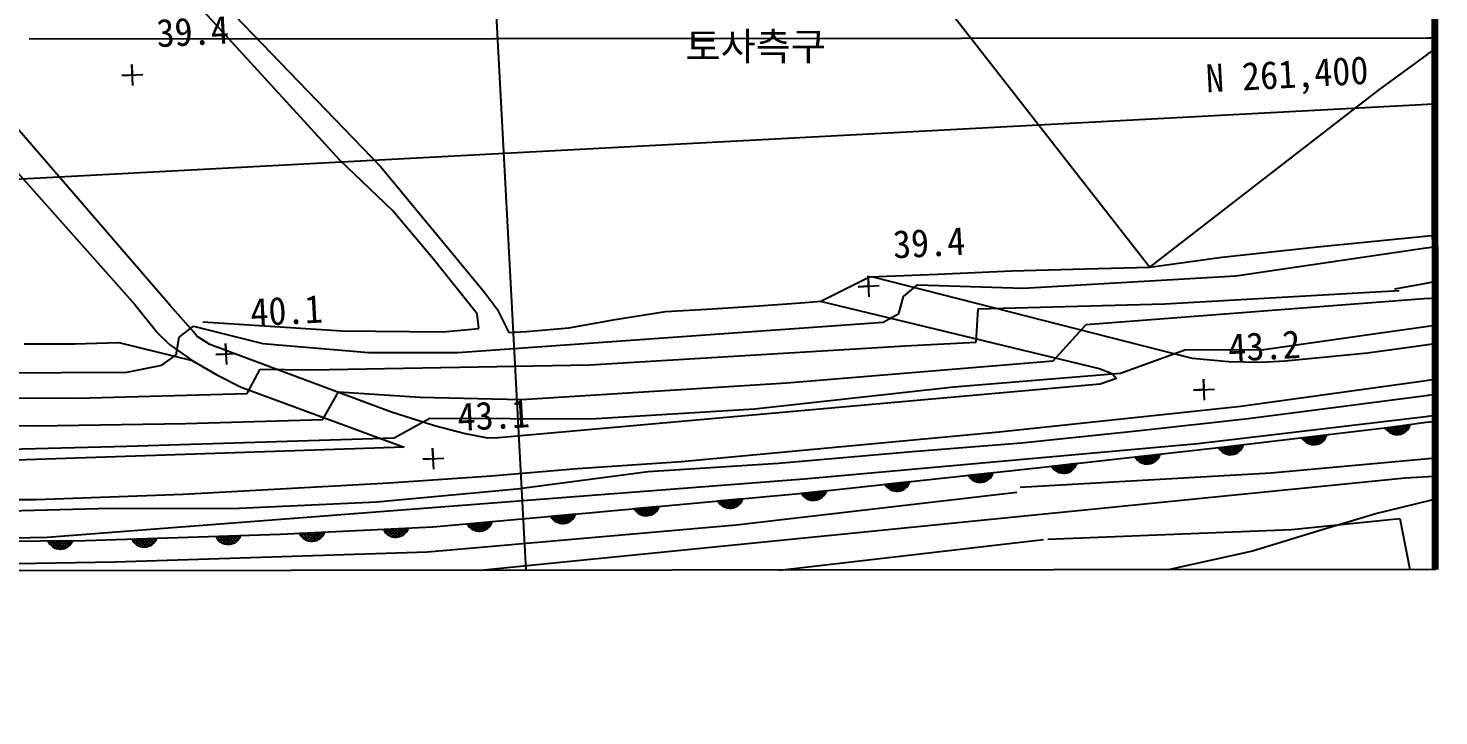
# Model space of a CAD drawing. Header units: millimetres. Extents: x 17638 to 18434, y 1103 to 1809.
# Drawn here: x 18077.2 to 18178, y 1404.9 to 1454.1 of the extents above; entities that cross this region are included whole.
import ezdxf
from ezdxf.enums import TextEntityAlignment as Align
from ezdxf.xclip import XClip

# ---------------------------------------------------------------- set-up
doc = ezdxf.new("R2010")
doc.units = ezdxf.units.MM
doc.header["$LTSCALE"] = 10
doc.header["$MEASUREMENT"] = 0
doc.header["$XCLIPFRAME"] = 2
doc.linetypes.add('A-CENTR01', pattern=[2, 1.25, -0.25, 0.25, -0.25])
doc.layers.add('TN-MACL', color=6, linetype='A-CENTR01')
doc.layers.add('TZ-BASE', color=253, linetype='Continuous')
doc.layers.add('TX-PAPR', color=2, linetype='Continuous', plot=False)
doc.styles.get("Standard").update_dxf_attribs({"font": 'GulimChe.ttf'})

# ---------------------------------------------------------------- blocks, each defined once
blk = doc.blocks.new('JD-SDJKSFJK3')
at = {"layer": 'TZ-BASE'}
for p, q in [((224.02, 132.79), (242.6, -217.07)), ((208.09, 38.49, 39.56), (279.66, -53.12, 39.56)), ((209.62, -55.88, 40.21), (174.66, -15.35, 40.21)), ((172.26, -16.68, 40.21), (207.09, -55.79, 40.21)), ((221.76, -45.49, 39.93), (196.55, -17.92, 39.93)), ((204.62, -25.13, 39.87), (224.68, -45.95, 39.87)), ((299.52, -36.73, 75.38), (300.05, -36.73, 75.38)), ((295.99, -40.5, 39.64), (299.52, -37.92, 39.64)), ((299.5, -37.94, 76.38), (300.03, -37.55, 76.38)), ((206.88, -38.65, 39.37), (206.92, -39.4, 39.37)), ((206.96, -40.14, 39.37), (206.88, -38.65, 39.37)), ((206.17, -39.44, 39.37), (207.67, -39.36, 39.37)), ((206.92, -39.4, 39.37), (206.17, -39.44, 39.37)), ((279.66, -53.12, 39.64), (295.99, -40.5, 39.64)), ((299.53, -41.5), (0.05, -57.4)), ((300.04, -41.47), (299.5, -41.5)), ((225.52, -49.08, 39.93), (221.76, -45.49, 39.93)), ((224.68, -45.95, 39.87), (232.08, -54.9, 39.87)), ((228.44, -52.53, 39.93), (225.52, -49.08, 39.93)), ((291.64, -51.68, 39.87), (299.55, -50.89, 39.87)), ((299.51, -50.89, 76.61), (299.82, -50.86, 76.61)), ((299.82, -50.86, 76.61), (300.04, -50.84, 76.61)), ((279.66, -53.12, 39.87), (284.81, -52.42, 39.87)), ((284.81, -52.42, 39.87), (291.64, -51.68, 39.87)), ((285.82, -53.74, 40.02), (299.55, -51.73, 40.02)), ((299.51, -51.74, 76.76), (300.05, -51.66, 76.76)), ((231.58, -56.47, 39.93), (228.44, -52.53, 39.93)), ((264.5, -53.64, 39.87), (269.79, -53.4, 39.87)), ((269.79, -53.4, 39.87), (275.04, -53.25, 39.87)), ((275.04, -53.25, 39.87), (279.66, -53.12, 39.87)), ((256.15, -55.56, 39.87), (259.63, -53.82, 39.87)), ((258.81, -54.53, 39.41), (260.31, -54.45, 39.41)), ((259.52, -53.74, 39.41), (259.56, -54.49, 39.41)), ((259.6, -55.24, 39.41), (259.52, -53.74, 39.41)), ((259.63, -53.82, 39.87), (264.5, -53.64, 39.87)), ((280.55, -59.1, 40.21), (259.88, -53.85, 40.21)), ((262.06, -55.22, 40.02), (263.05, -54.39, 40.02)), ((263.05, -54.39, 40.02), (270.62, -54.64, 40.02)), ((270.62, -54.64, 40.02), (285.82, -53.74, 40.02)), ((297.19, -54.68, 41.01), (299.56, -54.24, 41.01)), ((299.51, -54.25, 77.75), (300.05, -54.15, 77.75)), ((232.08, -54.9, 39.87), (233, -56.14, 39.87)), ((259.56, -54.49, 39.41), (258.81, -54.53, 39.41)), ((261.72, -56.45, 40.02), (262.06, -55.22, 40.02)), ((275.11, -57.24, 42), (299.56, -55.35, 42)), ((280.74, -55.74, 42.02), (297.49, -54.79, 42.02)), ((299.52, -55.36, 78.74), (300.05, -55.32, 78.74)), ((207.09, -55.79, 40.21), (208.66, -57.72, 40.21)), ((211.31, -57.77, 40.21), (209.62, -55.88, 40.21)), ((233, -56.14, 39.87), (233.85, -57.79, 39.87)), ((241.43, -56.86, 39.87), (245.03, -56.3, 39.87)), ((245.03, -56.3, 39.87), (248.39, -56.12, 39.87)), ((248.39, -56.12, 39.87), (251.7, -55.9, 39.87)), ((251.7, -55.9, 39.87), (254.72, -55.68, 39.87)), ((254.72, -55.68, 39.87), (256.15, -55.56, 39.87)), ((256.1, -55.56, 40.21), (276.04, -60.37, 40.21)), ((260.6, -57.07, 40.02), (261.72, -56.45, 40.02)), ((267.24, -58.48, 42.02), (267.39, -56.12, 42.02)), ((267.39, -56.12, 42.02), (280.74, -55.74, 42.02)), ((210.27, -58.13, 40.02), (211.3, -57.35, 40.02)), ((211.3, -57.35, 40.02), (216.25, -58.59, 40.02)), ((211.96, -57.03, 39.93), (221.9, -57.67, 39.93)), ((230.19, -59.24, 40.02), (260.6, -57.07, 40.02)), ((231.69, -57.52, 39.93), (231.58, -56.47, 39.93)), ((235.1, -57.72, 39.87), (238.12, -57.46, 39.87)), ((238.12, -57.46, 39.87), (241.43, -56.86, 39.87)), ((272.75, -59.83, 42), (275.11, -57.24, 42)), ((296.15, -57.82, 43), (299.57, -57.35, 43)), ((299.52, -57.35, 79.74), (300.05, -57.28, 79.74)), ((208.66, -57.76, 40.21), (209.57, -58.66, 40.21)), ((210.06, -59.4, 40.02), (210.27, -58.13, 40.02)), ((211.53, -58.06, 40.21), (211.31, -57.77, 40.21)), ((212.47, -58.66, 40.21), (211.53, -58.06, 40.21)), ((221.9, -57.67, 39.93), (229.14, -57.76, 39.93)), ((229.14, -57.76, 39.93), (231.69, -57.52, 39.93)), ((233.85, -57.79, 39.87), (235.1, -57.72, 39.87)), ((262.17, -58.75, 42.02), (267.24, -58.48, 42.02)), ((287.65, -59.03, 43), (296.15, -57.82, 43)), ((199.19, -58.62, 39.47), (202.8, -58.6, 39.47)), ((202.8, -58.6, 39.47), (205.95, -58.51, 39.47)), ((205.95, -58.51, 39.47), (211.2, -59.79, 39.47)), ((209.03, -60.14, 40.02), (210.06, -59.4, 40.02)), ((209.57, -58.66, 40.21), (211.2, -59.79, 40.21)), ((225.39, -63.46, 40.21), (212.47, -58.66, 40.21)), ((212.88, -59.38, 40.11), (214.38, -59.3, 40.11)), ((213.63, -59.34, 40.11), (212.88, -59.38, 40.11)), ((213.59, -58.59, 40.11), (213.63, -59.34, 40.11)), ((213.67, -60.09, 40.11), (213.59, -58.59, 40.11)), ((216.25, -58.59, 40.02), (223.84, -59.22, 40.02)), ((223.84, -59.22, 40.02), (230.19, -59.24, 40.02)), ((239.63, -60.11, 42.02), (262.17, -58.75, 42.02)), ((277.57, -60.7, 43), (282.23, -59.01, 43)), ((282.71, -59.67, 40.21), (280.55, -59.1, 40.21)), ((282.23, -59.01, 43), (287.65, -59.03, 43)), ((295.22, -59.27, 40.21), (289.35, -59.86, 40.21)), ((299.57, -58.67, 40.21), (295.22, -59.27, 40.21)), ((300.05, -58.6, 76.95), (299.52, -58.67, 76.95)), ((206.52, -60.64, 40.02), (209.03, -60.14, 40.02)), ((211.2, -59.79, 40.21), (212.96, -60.83, 40.21)), ((215.14, -62.16, 42.02), (216.05, -60.41, 42.02)), ((216.05, -60.41, 42.02), (219.67, -60.47, 42.02)), ((219.67, -60.47, 42.02), (239.63, -60.11, 42.02)), ((253.71, -61.39, 42), (272.75, -59.83, 42)), ((276.04, -60.37, 40.21), (276.98, -60.72, 40.21)), ((285.28, -59.89, 40.21), (282.71, -59.67, 40.21)), ((287.63, -59.95, 40.21), (285.28, -59.89, 40.21)), ((289.35, -59.86, 40.21), (287.63, -59.95, 40.21)), ((179.83, -60.77, 40.02), (206.52, -60.64, 40.02)), ((212.96, -60.83, 40.21), (214.7, -61.71, 40.21)), ((276.12, -61.5, 40.21), (233.1, -65.34, 40.21)), ((234.74, -62.6, 42), (253.71, -61.39, 42)), ((265.65, -61.68, 43), (277.57, -60.7, 43)), ((277.28, -61.09, 40.21), (276.12, -61.5, 40.21)), ((276.98, -60.72, 40.21), (277.28, -61.09, 40.21)), ((283.49, -61.13, 43.17), (283.53, -61.88, 43.17)), ((283.57, -62.63, 43.17), (283.49, -61.13, 43.17)), ((286.17, -63.06, 39.83), (299.58, -61.2, 39.83)), ((299.52, -61.21, 76.57), (300.05, -61.13, 76.57)), ((185.42, -62.38, 42.02), (203, -62.5, 42.02)), ((203, -62.5, 42.02), (215.14, -62.16, 42.02)), ((214.7, -61.71, 40.21), (226.35, -66, 40.21)), ((220.53, -64.02, 42), (221.65, -62.05, 42)), ((221.65, -62.05, 42), (227.5, -62.43, 42)), ((227.5, -62.43, 42), (234.74, -62.6, 42)), ((251.41, -63.26, 43), (265.65, -61.68, 43)), ((282.78, -61.92, 43.17), (284.28, -61.84, 43.17)), ((283.53, -61.88, 43.17), (282.78, -61.92, 43.17)), ((299.58, -62.31, 43), (293.9, -63.05, 43)), ((300.05, -62.24, 79.74), (299.52, -62.31, 79.74)), ((228.53, -64.46, 40.21), (225.39, -63.46, 40.21)), ((239.7, -63.97, 43), (251.41, -63.26, 43)), ((268.9, -64.9, 39.83), (286.17, -63.06, 39.83)), ((293.9, -63.05, 43), (286.7, -63.97, 43)), ((174.2, -64.04, 42), (200.03, -64.48, 42)), ((200.03, -64.48, 42), (210.74, -64.3, 42)), ((210.74, -64.3, 42), (220.53, -64.02, 42)), ((225.65, -65.34, 43), (228.18, -63.93, 43)), ((228.18, -63.93, 43), (239.7, -63.97, 43)), ((230.61, -65.03, 40.21), (228.53, -64.46, 40.21)), ((286.7, -63.97, 43), (278.95, -64.83, 43)), ((299.58, -63.8, 42), (283.09, -65.76, 42)), ((296.5, -64.61, 41.91), (298.28, -64.37, 41.91)), ((296.85, -64.56, 41.91), (299.58, -64.19, 41.91)), ((296.88, -64.98, 41.91), (297.23, -64.51, 41.91)), ((297.02, -65.04, 41.91), (297.44, -64.48, 41.91)), ((297.73, -65.01, 41.91), (297.1, -64.53, 41.91)), ((297.18, -65.08, 41.91), (297.66, -64.46, 41.91)), ((297.88, -64.93, 41.91), (297.31, -64.5, 41.91)), ((297.36, -65.09, 41.91), (297.87, -64.43, 41.91)), ((298, -64.84, 41.91), (297.52, -64.47, 41.91)), ((297.57, -65.07, 41.91), (298.08, -64.4, 41.91)), ((298.1, -64.72, 41.91), (297.73, -64.44, 41.91)), ((297.84, -64.96, 41.91), (298.28, -64.38, 41.91)), ((298.19, -64.6, 41.91), (297.94, -64.42, 41.91)), ((298.25, -64.46, 41.91), (298.15, -64.39, 41.91)), ((300.06, -63.74, 78.74), (299.52, -63.8, 78.74)), ((299.52, -64.2, 78.65), (300.06, -64.13, 78.65)), ((206.54, -65.93, 43), (225.65, -65.34, 43)), ((232.34, -65.36, 40.21), (230.61, -65.03, 40.21)), ((233.1, -65.34, 40.21), (232.34, -65.36, 40.21)), ((246.18, -67.03, 39.83), (268.9, -64.9, 39.83)), ((278.95, -64.83, 43), (270.48, -65.7, 43)), ((284.82, -66, 41.91), (296.85, -64.56, 41.91)), ((290.54, -65.32, 41.91), (292.32, -65.11, 41.91)), ((291.08, -65.76, 41.91), (290.56, -65.36, 41.91)), ((290.58, -65.39, 41.91), (290.65, -65.31, 41.91)), ((290.68, -65.51, 41.91), (290.86, -65.28, 41.91)), ((291.38, -65.81, 41.91), (290.72, -65.3, 41.91)), ((290.79, -65.61, 41.91), (291.07, -65.26, 41.91)), ((290.91, -65.69, 41.91), (291.28, -65.23, 41.91)), ((291.6, -65.79, 41.91), (290.94, -65.27, 41.91)), ((291.06, -65.76, 41.91), (291.49, -65.21, 41.91)), ((291.77, -65.74, 41.91), (291.15, -65.25, 41.91)), ((291.21, -65.8, 41.91), (291.7, -65.18, 41.91)), ((291.91, -65.66, 41.91), (291.36, -65.22, 41.91)), ((291.39, -65.81, 41.91), (291.91, -65.16, 41.91)), ((292.04, -65.57, 41.91), (291.57, -65.2, 41.91)), ((291.6, -65.79, 41.91), (292.12, -65.13, 41.91)), ((292.14, -65.46, 41.91), (291.78, -65.17, 41.91)), ((291.88, -65.68, 41.91), (292.32, -65.12, 41.91)), ((292.23, -65.33, 41.91), (291.99, -65.15, 41.91)), ((292.29, -65.2, 41.91), (292.2, -65.12, 41.91)), ((297.04, -65.05, 41.91), (296.52, -64.65, 41.91)), ((296.54, -64.68, 41.91), (296.6, -64.6, 41.91)), ((296.64, -64.8, 41.91), (296.81, -64.57, 41.91)), ((297.35, -65.09, 41.91), (296.68, -64.59, 41.91)), ((296.75, -64.9, 41.91), (297.02, -64.54, 41.91)), ((297.56, -65.07, 41.91), (296.89, -64.56, 41.91)), ((226.35, -66, 40.21), (184.81, -67.4, 40.21)), ((187.68, -66.39, 43), (206.54, -65.93, 43)), ((228.39, -66.07, 43.09), (228.43, -66.82, 43.09)), ((228.47, -67.57, 43.09), (228.39, -66.07, 43.09)), ((262.68, -66.34, 43), (253.12, -67.16, 43)), ((283.09, -65.76, 42), (254.96, -68.29, 42)), ((270.48, -65.7, 43), (262.68, -66.34, 43)), ((272.04, -67.42, 41.91), (284.82, -66, 41.91)), ((278.62, -66.69, 41.91), (280.41, -66.49, 41.91)), ((279.47, -67.19, 41.91), (279.99, -66.54, 41.91)), ((279.68, -67.17, 41.91), (280.2, -66.51, 41.91)), ((280.22, -66.84, 41.91), (279.86, -66.55, 41.91)), ((279.95, -67.07, 41.91), (280.4, -66.5, 41.91)), ((280.31, -66.72, 41.91), (280.07, -66.53, 41.91)), ((280.37, -66.58, 41.91), (280.28, -66.51, 41.91)), ((284.58, -66.03, 41.91), (286.37, -65.82, 41.91)), ((285.12, -66.48, 41.91), (284.6, -66.07, 41.91)), ((284.62, -66.1, 41.91), (284.69, -66.02, 41.91)), ((284.72, -66.22, 41.91), (284.9, -65.99, 41.91)), ((285.43, -66.53, 41.91), (284.77, -66.01, 41.91)), ((284.83, -66.32, 41.91), (285.11, -65.97, 41.91)), ((284.96, -66.41, 41.91), (285.32, -65.94, 41.91)), ((285.64, -66.5, 41.91), (284.98, -65.98, 41.91)), ((285.1, -66.47, 41.91), (285.53, -65.92, 41.91)), ((285.81, -66.45, 41.91), (285.19, -65.96, 41.91)), ((285.25, -66.51, 41.91), (285.74, -65.89, 41.91)), ((285.96, -66.37, 41.91), (285.4, -65.93, 41.91)), ((285.43, -66.53, 41.91), (285.95, -65.87, 41.91)), ((286.08, -66.28, 41.91), (285.61, -65.91, 41.91)), ((285.64, -66.5, 41.91), (286.16, -65.84, 41.91)), ((286.18, -66.17, 41.91), (285.82, -65.88, 41.91)), ((285.92, -66.4, 41.91), (286.36, -65.83, 41.91)), ((286.27, -66.05, 41.91), (286.03, -65.86, 41.91)), ((286.34, -65.91, 41.91), (286.24, -65.83, 41.91)), ((227.68, -66.86, 43.09), (229.18, -66.78, 43.09)), ((228.43, -66.82, 43.09), (227.68, -66.86, 43.09)), ((232.58, -68.05, 39.83), (238.75, -67.53, 39.83)), ((238.75, -67.53, 39.83), (246.18, -67.03, 39.83)), ((253.12, -67.16, 43), (243.8, -67.77, 43)), ((255.11, -69.25, 41.91), (272.04, -67.42, 41.91)), ((272.65, -67.35, 41.91), (274.44, -67.15, 41.91)), ((273.19, -67.8, 41.91), (272.68, -67.39, 41.91)), ((272.7, -67.42, 41.91), (272.76, -67.34, 41.91)), ((272.79, -67.54, 41.91), (272.97, -67.32, 41.91)), ((273.49, -67.85, 41.91), (272.84, -67.33, 41.91)), ((272.9, -67.64, 41.91), (273.18, -67.29, 41.91)), ((273.03, -67.73, 41.91), (273.39, -67.27, 41.91)), ((273.71, -67.83, 41.91), (273.05, -67.31, 41.91)), ((273.17, -67.79, 41.91), (273.6, -67.25, 41.91)), ((273.88, -67.78, 41.91), (273.26, -67.28, 41.91)), ((273.32, -67.84, 41.91), (273.82, -67.22, 41.91)), ((274.03, -67.7, 41.91), (273.47, -67.26, 41.91)), ((273.5, -67.85, 41.91), (274.03, -67.2, 41.91)), ((274.15, -67.61, 41.91), (273.68, -67.24, 41.91)), ((273.71, -67.83, 41.91), (274.24, -67.18, 41.91)), ((274.26, -67.5, 41.91), (273.89, -67.21, 41.91)), ((273.99, -67.73, 41.91), (274.44, -67.16, 41.91)), ((274.34, -67.38, 41.91), (274.11, -67.19, 41.91)), ((274.41, -67.24, 41.91), (274.32, -67.17, 41.91)), ((279.15, -67.14, 41.91), (278.64, -66.73, 41.91)), ((278.66, -66.76, 41.91), (278.72, -66.68, 41.91)), ((278.75, -66.88, 41.91), (278.94, -66.66, 41.91)), ((279.46, -67.19, 41.91), (278.8, -66.67, 41.91)), ((278.86, -66.98, 41.91), (279.15, -66.63, 41.91)), ((278.99, -67.07, 41.91), (279.36, -66.61, 41.91)), ((279.67, -67.17, 41.91), (279.01, -66.65, 41.91)), ((279.13, -67.13, 41.91), (279.57, -66.59, 41.91)), ((279.84, -67.12, 41.91), (279.23, -66.62, 41.91)), ((279.29, -67.18, 41.91), (279.78, -66.56, 41.91)), ((279.99, -67.04, 41.91), (279.44, -66.6, 41.91)), ((280.11, -66.95, 41.91), (279.65, -66.58, 41.91)), ((288.32, -67.84, 41.01), (299.59, -66.81, 41.01)), ((299.53, -66.81, 77.75), (300.06, -66.76, 77.75)), ((254.96, -68.29, 42), (200.84, -72.44, 42)), ((218.36, -68.92, 39.83), (225.28, -68.55, 39.83)), ((222.46, -75.73, 40), (297.92, -68.19, 40)), ((225.28, -68.55, 39.83), (232.58, -68.05, 39.83)), ((243.8, -67.77, 43), (234.42, -69, 43)), ((260.72, -68.64, 41.91), (262.51, -68.45, 41.91)), ((261.1, -69.02, 41.91), (261.46, -68.56, 41.91)), ((261.24, -69.09, 41.91), (261.67, -68.54, 41.91)), ((261.39, -69.13, 41.91), (261.89, -68.52, 41.91)), ((262.1, -69, 41.91), (261.54, -68.55, 41.91)), ((261.57, -69.15, 41.91), (262.1, -68.49, 41.91)), ((262.22, -68.91, 41.91), (261.75, -68.53, 41.91)), ((261.78, -69.13, 41.91), (262.31, -68.47, 41.91)), ((262.32, -68.8, 41.91), (261.96, -68.51, 41.91)), ((262.06, -69.02, 41.91), (262.51, -68.46, 41.91)), ((262.41, -68.68, 41.91), (262.18, -68.49, 41.91)), ((262.48, -68.54, 41.91), (262.39, -68.46, 41.91)), ((266.69, -68, 41.91), (268.48, -67.8, 41.91)), ((267.22, -68.45, 41.91), (266.71, -68.04, 41.91)), ((266.73, -68.07, 41.91), (266.8, -67.99, 41.91)), ((266.83, -68.19, 41.91), (267.01, -67.96, 41.91)), ((267.53, -68.5, 41.91), (266.87, -67.98, 41.91)), ((266.94, -68.29, 41.91), (267.22, -67.94, 41.91)), ((267.06, -68.38, 41.91), (267.43, -67.92, 41.91)), ((267.74, -68.48, 41.91), (267.09, -67.96, 41.91)), ((267.2, -68.44, 41.91), (267.64, -67.9, 41.91)), ((267.91, -68.43, 41.91), (267.3, -67.93, 41.91)), ((267.36, -68.49, 41.91), (267.85, -67.87, 41.91)), ((268.06, -68.35, 41.91), (267.51, -67.91, 41.91)), ((267.54, -68.5, 41.91), (268.06, -67.85, 41.91)), ((268.18, -68.26, 41.91), (267.72, -67.89, 41.91)), ((267.75, -68.48, 41.91), (268.27, -67.83, 41.91)), ((268.29, -68.15, 41.91), (267.93, -67.86, 41.91)), ((268.02, -68.38, 41.91), (268.47, -67.82, 41.91)), ((268.38, -68.03, 41.91), (268.14, -67.84, 41.91)), ((268.45, -67.89, 41.91), (268.35, -67.82, 41.91)), ((270.4, -68.85, 41.01), (288.32, -67.84, 41.01)), ((297.92, -68.19, 40), (299.59, -68.1, 40)), ((299.53, -68.1, 76.74), (300.06, -68.07, 76.74)), ((200.05, -69.73, 39.83), (210.55, -69.35, 39.83)), ((210.55, -69.35, 39.83), (218.36, -68.92, 39.83)), ((234.42, -69, 43), (224.4, -69.92, 43)), ((239.81, -70.66, 41.91), (255.11, -69.25, 41.91)), ((250.09, -71.54, 41.01), (270.16, -69.2, 41.01)), ((254.76, -69.29, 41.91), (256.55, -69.09, 41.91)), ((255.29, -69.74, 41.91), (254.78, -69.33, 41.91)), ((254.8, -69.36, 41.91), (254.87, -69.28, 41.91)), ((254.9, -69.48, 41.91), (255.08, -69.25, 41.91)), ((255.6, -69.79, 41.91), (254.94, -69.27, 41.91)), ((255.01, -69.58, 41.91), (255.29, -69.23, 41.91)), ((255.13, -69.67, 41.91), (255.5, -69.21, 41.91)), ((255.81, -69.77, 41.91), (255.16, -69.25, 41.91)), ((255.27, -69.73, 41.91), (255.71, -69.19, 41.91)), ((255.98, -69.72, 41.91), (255.37, -69.22, 41.91)), ((255.43, -69.78, 41.91), (255.92, -69.16, 41.91)), ((256.13, -69.64, 41.91), (255.58, -69.2, 41.91)), ((255.61, -69.79, 41.91), (256.13, -69.14, 41.91)), ((256.25, -69.55, 41.91), (255.79, -69.18, 41.91)), ((255.81, -69.77, 41.91), (256.34, -69.12, 41.91)), ((256.36, -69.44, 41.91), (256, -69.15, 41.91)), ((256.09, -69.67, 41.91), (256.54, -69.11, 41.91)), ((256.45, -69.32, 41.91), (256.21, -69.13, 41.91)), ((256.52, -69.18, 41.91), (256.42, -69.11, 41.91)), ((261.26, -69.09, 41.91), (260.75, -68.68, 41.91)), ((260.77, -68.71, 41.91), (260.83, -68.63, 41.91)), ((260.86, -68.83, 41.91), (261.04, -68.61, 41.91)), ((261.56, -69.15, 41.91), (260.91, -68.62, 41.91)), ((260.97, -68.94, 41.91), (261.25, -68.59, 41.91)), ((261.78, -69.13, 41.91), (261.12, -68.6, 41.91)), ((261.95, -69.07, 41.91), (261.33, -68.58, 41.91)), ((181.18, -69.81, 39.83), (200.05, -69.73, 39.83)), ((204.49, -70.41, 43), (194.45, -70.65, 43)), ((214.57, -70.37, 43), (204.49, -70.41, 43)), ((224.4, -69.92, 43), (214.57, -70.37, 43)), ((242.81, -70.38, 41.91), (244.6, -70.22, 41.91)), ((243.33, -70.84, 41.91), (242.83, -70.42, 41.91)), ((242.85, -70.45, 41.91), (242.92, -70.37, 41.91)), ((242.94, -70.57, 41.91), (243.13, -70.35, 41.91)), ((243.64, -70.9, 41.91), (242.99, -70.36, 41.91)), ((243.05, -70.68, 41.91), (243.34, -70.33, 41.91)), ((243.17, -70.76, 41.91), (243.55, -70.31, 41.91)), ((243.85, -70.88, 41.91), (243.21, -70.34, 41.91)), ((243.31, -70.83, 41.91), (243.76, -70.29, 41.91)), ((244.03, -70.83, 41.91), (243.42, -70.32, 41.91)), ((243.47, -70.88, 41.91), (243.97, -70.27, 41.91)), ((244.17, -70.76, 41.91), (243.63, -70.3, 41.91)), ((243.65, -70.9, 41.91), (244.18, -70.25, 41.91)), ((244.3, -70.67, 41.91), (243.84, -70.29, 41.91)), ((243.86, -70.88, 41.91), (244.39, -70.23, 41.91)), ((244.41, -70.56, 41.91), (244.05, -70.27, 41.91)), ((244.14, -70.78, 41.91), (244.6, -70.23, 41.91)), ((244.5, -70.44, 41.91), (244.26, -70.25, 41.91)), ((244.57, -70.3, 41.91), (244.47, -70.23, 41.91)), ((248.78, -69.83, 41.91), (250.57, -69.67, 41.91)), ((249.31, -70.29, 41.91), (248.81, -69.87, 41.91)), ((248.82, -69.9, 41.91), (248.89, -69.82, 41.91)), ((248.92, -70.02, 41.91), (249.1, -69.8, 41.91)), ((249.61, -70.35, 41.91), (248.97, -69.81, 41.91)), ((249.03, -70.13, 41.91), (249.31, -69.78, 41.91)), ((249.15, -70.22, 41.91), (249.52, -69.76, 41.91)), ((249.83, -70.33, 41.91), (249.18, -69.79, 41.91)), ((249.29, -70.28, 41.91), (249.74, -69.74, 41.91)), ((250, -70.28, 41.91), (249.39, -69.78, 41.91)), ((249.44, -70.33, 41.91), (249.95, -69.72, 41.91)), ((250.15, -70.21, 41.91), (249.6, -69.76, 41.91)), ((249.62, -70.35, 41.91), (250.16, -69.7, 41.91)), ((250.27, -70.12, 41.91), (249.81, -69.74, 41.91)), ((249.83, -70.33, 41.91), (250.37, -69.69, 41.91)), ((250.38, -70.01, 41.91), (250.03, -69.72, 41.91)), ((250.11, -70.23, 41.91), (250.57, -69.68, 41.91)), ((250.47, -69.89, 41.91), (250.24, -69.7, 41.91)), ((250.54, -69.76, 41.91), (250.45, -69.68, 41.91)), ((299.6, -69.84, 40.5), (295.89, -70.73, 40.5)), ((300.06, -69.72, 77.25), (299.53, -69.85, 77.25)), ((228.03, -73.47, 41.01), (250.09, -71.54, 41.01)), ((228.4, -71.7, 41.91), (239.81, -70.66, 41.91)), ((230.86, -71.47, 41.91), (232.65, -71.31, 41.91)), ((231.38, -71.93, 41.91), (230.88, -71.51, 41.91)), ((230.9, -71.54, 41.91), (230.97, -71.46, 41.91)), ((230.99, -71.67, 41.91), (231.18, -71.44, 41.91)), ((231.69, -71.99, 41.91), (231.04, -71.46, 41.91)), ((231.1, -71.77, 41.91), (231.39, -71.42, 41.91)), ((231.22, -71.86, 41.91), (231.6, -71.4, 41.91)), ((231.9, -71.97, 41.91), (231.26, -71.44, 41.91)), ((231.36, -71.92, 41.91), (231.81, -71.39, 41.91)), ((232.08, -71.92, 41.91), (231.47, -71.42, 41.91)), ((231.52, -71.97, 41.91), (232.02, -71.37, 41.91)), ((232.22, -71.85, 41.91), (231.68, -71.4, 41.91)), ((231.7, -71.99, 41.91), (232.23, -71.35, 41.91)), ((232.35, -71.76, 41.91), (231.89, -71.38, 41.91)), ((231.91, -71.97, 41.91), (232.44, -71.33, 41.91)), ((232.46, -71.66, 41.91), (232.1, -71.36, 41.91)), ((232.18, -71.87, 41.91), (232.65, -71.32, 41.91)), ((232.55, -71.53, 41.91), (232.31, -71.34, 41.91)), ((232.62, -71.4, 41.91), (232.52, -71.32, 41.91)), ((236.83, -70.93, 41.91), (238.62, -70.76, 41.91)), ((237.36, -71.39, 41.91), (236.86, -70.97, 41.91)), ((236.87, -71, 41.91), (236.94, -70.92, 41.91)), ((236.97, -71.12, 41.91), (237.15, -70.9, 41.91)), ((237.66, -71.45, 41.91), (237.02, -70.91, 41.91)), ((237.07, -71.22, 41.91), (237.36, -70.88, 41.91)), ((237.2, -71.31, 41.91), (237.57, -70.86, 41.91)), ((237.88, -71.43, 41.91), (237.23, -70.89, 41.91)), ((237.34, -71.38, 41.91), (237.79, -70.84, 41.91)), ((238.05, -71.38, 41.91), (237.44, -70.87, 41.91)), ((237.49, -71.43, 41.91), (238, -70.82, 41.91)), ((238.2, -71.31, 41.91), (237.65, -70.85, 41.91)), ((237.67, -71.45, 41.91), (238.21, -70.8, 41.91)), ((238.32, -71.22, 41.91), (237.86, -70.83, 41.91)), ((237.88, -71.43, 41.91), (238.42, -70.78, 41.91)), ((238.43, -71.11, 41.91), (238.08, -70.81, 41.91)), ((238.16, -71.33, 41.91), (238.62, -70.77, 41.91)), ((238.52, -70.99, 41.91), (238.29, -70.79, 41.91)), ((238.59, -70.85, 41.91), (238.5, -70.77, 41.91)), ((289.78, -71.87, 39.03), (297.54, -71.1, 39.03)), ((295.89, -70.73, 40.5), (291.68, -71.99, 40.5)), ((297.54, -71.1, 39.03), (298.92, -78.13, 39.03)), ((200.84, -72.44, 42), (161.48, -73.24, 42)), ((203.58, -72.66, 41.91), (217.49, -72.22, 41.91)), ((206.89, -72.56, 41.91), (208.68, -72.5, 41.91)), ((207.38, -73.05, 41.91), (206.91, -72.6, 41.91)), ((206.92, -72.63, 41.91), (206.99, -72.55, 41.91)), ((207.01, -72.76, 41.91), (207.21, -72.55, 41.91)), ((207.68, -73.12, 41.91), (207.07, -72.55, 41.91)), ((207.11, -72.87, 41.91), (207.42, -72.54, 41.91)), ((207.23, -72.96, 41.91), (207.63, -72.53, 41.91)), ((207.9, -73.12, 41.91), (207.29, -72.54, 41.91)), ((207.36, -73.04, 41.91), (207.84, -72.53, 41.91)), ((208.08, -73.08, 41.91), (207.5, -72.54, 41.91)), ((207.52, -73.09, 41.91), (208.05, -72.52, 41.91)), ((207.69, -73.12, 41.91), (208.27, -72.51, 41.91)), ((208.23, -73.02, 41.91), (207.71, -72.53, 41.91)), ((207.9, -73.12, 41.91), (208.48, -72.51, 41.91)), ((208.36, -72.93, 41.91), (207.92, -72.52, 41.91)), ((208.47, -72.83, 41.91), (208.13, -72.52, 41.91)), ((208.19, -73.04, 41.91), (208.68, -72.51, 41.91)), ((208.57, -72.72, 41.91), (208.35, -72.51, 41.91)), ((208.65, -72.59, 41.91), (208.56, -72.5, 41.91)), ((212.88, -72.37, 41.91), (214.68, -72.31, 41.91)), ((213.38, -72.86, 41.91), (212.9, -72.41, 41.91)), ((212.92, -72.44, 41.91), (212.99, -72.36, 41.91)), ((213, -72.57, 41.91), (213.2, -72.36, 41.91)), ((213.68, -72.93, 41.91), (213.07, -72.36, 41.91)), ((213.11, -72.68, 41.91), (213.42, -72.35, 41.91)), ((213.22, -72.77, 41.91), (213.63, -72.34, 41.91)), ((213.9, -72.93, 41.91), (213.28, -72.35, 41.91)), ((213.36, -72.85, 41.91), (213.84, -72.34, 41.91)), ((214.07, -72.89, 41.91), (213.49, -72.35, 41.91)), ((213.51, -72.9, 41.91), (214.05, -72.33, 41.91)), ((213.69, -72.93, 41.91), (214.26, -72.32, 41.91)), ((214.22, -72.83, 41.91), (213.71, -72.34, 41.91)), ((213.9, -72.93, 41.91), (214.48, -72.32, 41.91)), ((214.35, -72.74, 41.91), (213.92, -72.33, 41.91)), ((214.47, -72.64, 41.91), (214.13, -72.33, 41.91)), ((214.18, -72.85, 41.91), (214.68, -72.32, 41.91)), ((214.56, -72.53, 41.91), (214.34, -72.32, 41.91)), ((214.64, -72.4, 41.91), (214.55, -72.31, 41.91)), ((217.49, -72.22, 41.91), (228.4, -71.7, 41.91)), ((218.88, -72.15, 41.91), (220.68, -72.07, 41.91)), ((219.38, -72.64, 41.91), (218.9, -72.2, 41.91)), ((218.92, -72.23, 41.91), (218.99, -72.15, 41.91)), ((219, -72.35, 41.91), (219.2, -72.14, 41.91)), ((219.69, -72.71, 41.91), (219.07, -72.14, 41.91)), ((219.11, -72.46, 41.91), (219.41, -72.13, 41.91)), ((219.23, -72.55, 41.91), (219.62, -72.12, 41.91)), ((219.9, -72.7, 41.91), (219.28, -72.13, 41.91)), ((219.36, -72.63, 41.91), (219.83, -72.11, 41.91)), ((220.08, -72.66, 41.91), (219.49, -72.12, 41.91)), ((219.52, -72.68, 41.91), (220.05, -72.1, 41.91)), ((219.69, -72.71, 41.91), (220.26, -72.09, 41.91)), ((220.23, -72.59, 41.91), (219.7, -72.11, 41.91)), ((219.9, -72.7, 41.91), (220.47, -72.08, 41.91)), ((220.36, -72.51, 41.91), (219.91, -72.1, 41.91)), ((220.47, -72.4, 41.91), (220.13, -72.09, 41.91)), ((220.19, -72.61, 41.91), (220.67, -72.08, 41.91)), ((220.56, -72.29, 41.91), (220.34, -72.08, 41.91)), ((220.64, -72.15, 41.91), (220.55, -72.07, 41.91)), ((224.87, -71.87, 41.91), (226.67, -71.78, 41.91)), ((225.38, -72.35, 41.91), (224.89, -71.91, 41.91)), ((224.91, -71.94, 41.91), (224.98, -71.86, 41.91)), ((225, -72.07, 41.91), (225.19, -71.85, 41.91)), ((225.68, -72.42, 41.91), (225.06, -71.86, 41.91)), ((225.1, -72.17, 41.91), (225.4, -71.84, 41.91)), ((225.22, -72.27, 41.91), (225.62, -71.83, 41.91)), ((225.89, -72.41, 41.91), (225.27, -71.85, 41.91)), ((225.36, -72.34, 41.91), (225.83, -71.82, 41.91)), ((226.07, -72.37, 41.91), (225.48, -71.84, 41.91)), ((225.51, -72.39, 41.91), (226.04, -71.81, 41.91)), ((225.69, -72.42, 41.91), (226.25, -71.8, 41.91)), ((226.22, -72.3, 41.91), (225.69, -71.83, 41.91)), ((225.9, -72.41, 41.91), (226.46, -71.79, 41.91)), ((226.35, -72.22, 41.91), (225.91, -71.82, 41.91)), ((226.46, -72.12, 41.91), (226.12, -71.81, 41.91)), ((226.18, -72.32, 41.91), (226.67, -71.79, 41.91)), ((226.56, -72, 41.91), (226.33, -71.8, 41.91)), ((226.63, -71.87, 41.91), (226.54, -71.79, 41.91)), ((250.82, -75.05, 39.01), (272.06, -72.59, 39.01)), ((272.36, -72.58, 39.03), (289.78, -71.87, 39.03)), ((291.68, -71.99, 40.5), (287.01, -73.42, 40.5)), ((166.51, -72.97, 41.91), (203.58, -72.66, 41.91)), ((200.89, -72.68, 41.91), (202.69, -72.67, 41.91)), ((201.37, -73.18, 41.91), (200.91, -72.73, 41.91)), ((200.92, -72.76, 41.91), (201, -72.68, 41.91)), ((201, -72.89, 41.91), (201.21, -72.68, 41.91)), ((201.67, -73.27, 41.91), (201.07, -72.68, 41.91)), ((201.1, -73, 41.91), (201.42, -72.68, 41.91)), ((201.22, -73.1, 41.91), (201.63, -72.68, 41.91)), ((201.89, -73.27, 41.91), (201.29, -72.68, 41.91)), ((201.35, -73.17, 41.91), (201.84, -72.67, 41.91)), ((201.5, -73.23, 41.91), (202.06, -72.67, 41.91)), ((202.06, -73.23, 41.91), (201.5, -72.68, 41.91)), ((201.68, -73.27, 41.91), (202.27, -72.67, 41.91)), ((202.22, -73.17, 41.91), (201.71, -72.68, 41.91)), ((201.89, -73.27, 41.91), (202.48, -72.67, 41.91)), ((202.35, -73.09, 41.91), (201.92, -72.67, 41.91)), ((202.47, -73, 41.91), (202.14, -72.67, 41.91)), ((202.18, -73.19, 41.91), (202.68, -72.68, 41.91)), ((202.56, -72.88, 41.91), (202.35, -72.67, 41.91)), ((202.65, -72.75, 41.91), (202.56, -72.67, 41.91)), ((205.69, -74.2, 41.01), (228.03, -73.47, 41.01)), ((287.01, -73.42, 40.5), (281.2, -74.72, 40.5)), ((165.81, -74.84, 41.01), (205.69, -74.2, 41.01)), ((281.2, -74.72, 40.5), (276.56, -75.4, 40.5))]:
    blk.add_line(p, q, dxfattribs=at)
at = {"layer": 'TZ-BASE', "ltscale": 10}
blk.add_line((199.54, -36.82), (299.54, -36.73), dxfattribs=at)
at = {"layer": 'TZ-BASE'}
for centre, start, end in [((297.34, -64.12, 41.91), 210.345, 345.1053), ((291.39, -64.84, 41.91), 209.4377, 344.1979), ((279.47, -66.22, 41.91), 208.9471, 343.7074), ((285.43, -65.55, 41.91), 209.4377, 344.1979), ((273.51, -66.88, 41.91), 208.9471, 343.7074), ((261.58, -68.17, 41.91), 208.7901, 343.5503), ((267.54, -67.53, 41.91), 208.7901, 343.5503), ((255.61, -68.82, 41.91), 208.7901, 343.5503), ((243.67, -69.92, 41.91), 207.8669, 342.6272), ((249.64, -69.38, 41.91), 207.8669, 342.6272), ((231.72, -71.02, 41.91), 207.8376, 342.5978), ((237.69, -70.47, 41.91), 207.8376, 342.5978), ((207.77, -72.15, 41.91), 204.4343, 339.1946), ((213.77, -71.96, 41.91), 204.4343, 339.1946), ((219.76, -71.74, 41.91), 205.3629, 340.1232), ((225.75, -71.45, 41.91), 205.3629, 340.1232), ((201.78, -72.3, 41.91), 203.0921, 337.8524)]:
    blk.add_arc(centre, 0.975, start, end, dxfattribs=at)
for s, p in [('39.4', (208.7, -37.41, 36.89)), ('N 261,400', (283.72, -40.64, 46.47)), ('39.4', (261.35, -52.51, 36.89)), ('40.1', (215.41, -57.36, 36.89)), ('43.2', (285.31, -59.89, 40.19)), ('43.1', (230.21, -64.84, 40.19))]:
    blk.add_text(s, height=2, rotation=3.0398, dxfattribs=at).set_placement(p)
blk.add_text('토사측구', height=2, rotation=0.0518, dxfattribs=at).set_placement((251.49, -37.32), align=Align.MIDDLE)

msp = doc.modelspace()

# ---------------------------------------------------------------- linework, layer by layer
at = {"layer": 'TN-MACL', "const_width": 0.5}
msp.add_lwpolyline([(18177.62, 1565.4), (18177.75, 1415.4)], dxfattribs=at)
at = {"layer": 'TX-PAPR'}
msp.add_lwpolyline([(17877.62, 1565.14), (18177.62, 1565.4), (18177.75, 1415.4), (17877.75, 1415.14)], close=True, dxfattribs=at)

# ---------------------------------------------------------------- block references
at = {"layer": 'TZ-BASE'}
ref = msp.add_blockref('JD-SDJKSFJK3', (17877.68, 1490.14), dxfattribs=at)
XClip(ref).set_block_clipping_path([(-0.0661112123, 74.999970862), (299.9337722053, 75.2644158343), (300.0659946915, -74.7355260164), (0.0661112122, -74.999970862)])

doc.saveas('drawing.dxf')
